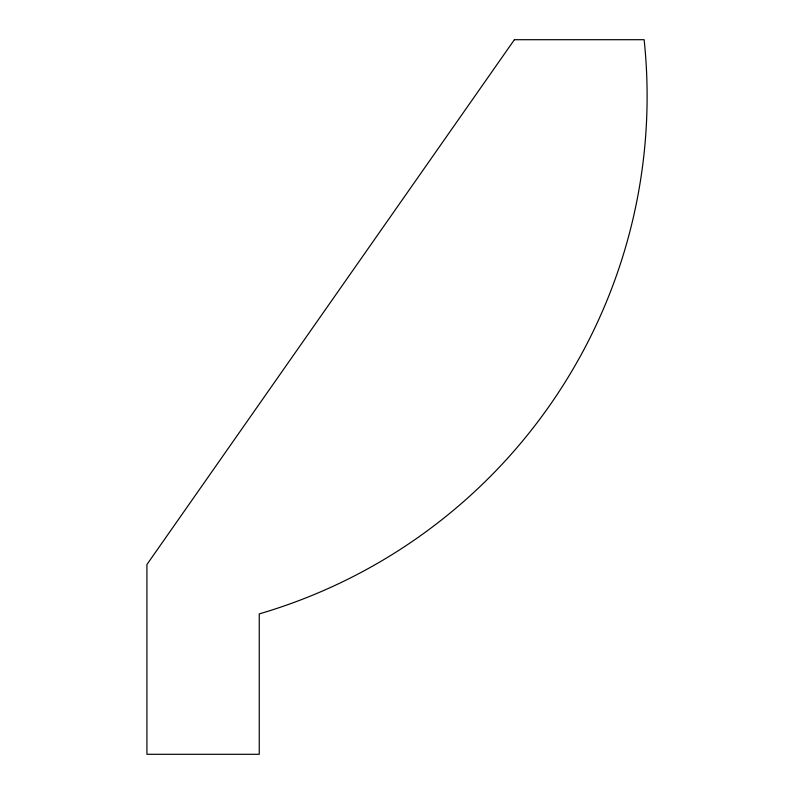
<?xml version="1.0" encoding="UTF-8"?>
<svg xmlns="http://www.w3.org/2000/svg" width="794" height="794" viewBox="0 0 794 794"><rect width="100%" height="100%" fill="white"/><g stroke="black" fill="none" stroke-linecap="round" stroke-linejoin="round"><path stroke-width="1.19" d="M514.393 39.7L146.92 564.514L146.92 754.3L259.251 754.3L259.251 613.891A539.275 539.275 0 0 0 644.133 39.7L514.393 39.7"/></g></svg>
